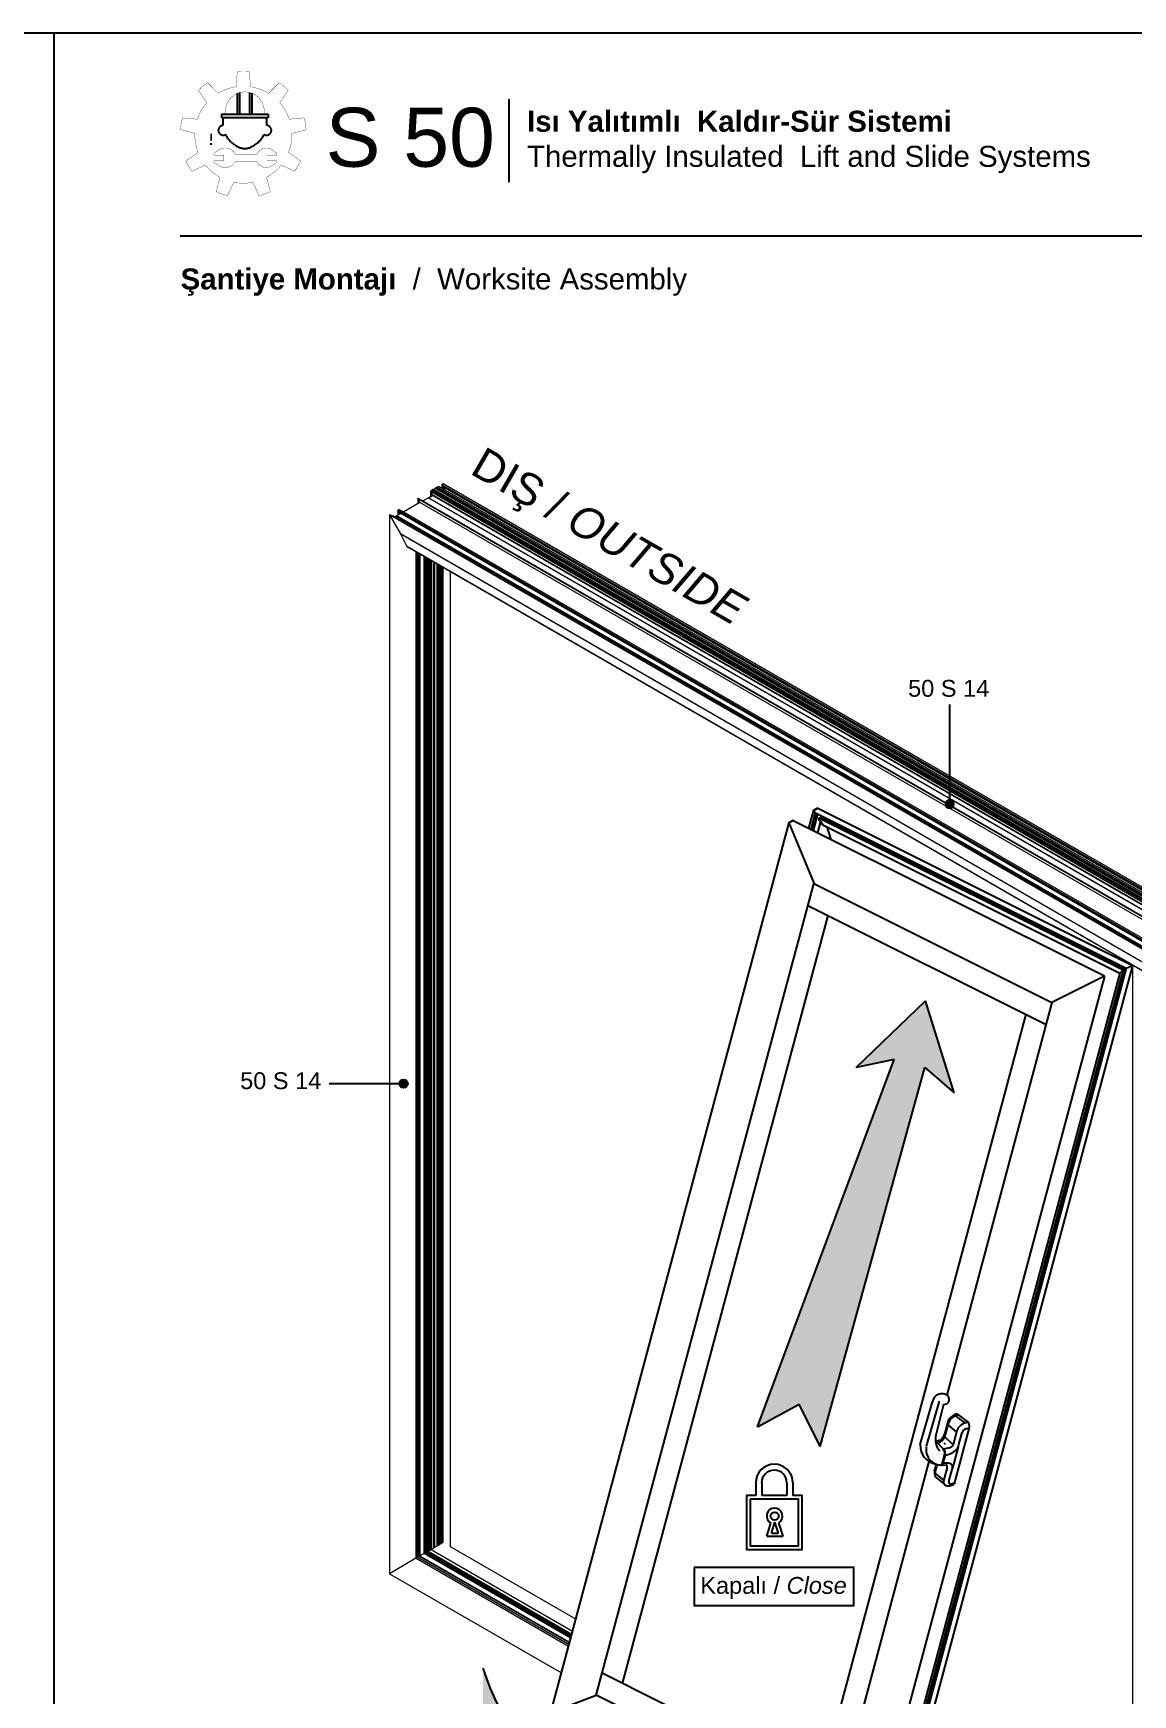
# Model space of a CAD drawing. Header units: millimetres. Extents: x 221 to 2771, y 196 to 840.
# Drawn here: x 668.9 to 799.5, y 295.2 to 492.6 of the extents above; entities that cross this region are included whole.
import ezdxf

# ---------------------------------------------------------------- set-up
doc = ezdxf.new("R2010")
doc.units = ezdxf.units.MM
doc.linetypes.add('CENTER', pattern=[50.8, 31.75, -6.35, 6.35, -6.35])
doc.layers.add('antet_k', color=7, linetype='Continuous')
doc.layers.add('yazı_numara_k', color=21, linetype='Continuous')
doc.styles.get("Standard").update_dxf_attribs({"font": 'arial.ttf'})

# ---------------------------------------------------------------- blocks, each defined once
blk = doc.blocks.new('S1.A')
at = {"color": 252}
blk.add_lwpolyline([(2269.17, -494.13), (2269.17, -791.13), (2479.17, -791.13), (2479.17, -494.13)], close=True, dxfattribs=at)
blk = doc.blocks.new('Üretim katalogu sembol-1')
at = {"true_color": 0xfed100}
h = blk.add_hatch(color=40, dxfattribs=at)
h.dxf.hatch_style = 1
h.paths.add_polyline_path([(1565.7, 1465.6), (1566.8, 1465.6), (1566.8, 1470.1), (1565.7, 1470.1)])
h.paths.add_polyline_path([(1565.7, 1462.7), (1566.8, 1462.7), (1566.8, 1464), (1565.7, 1464)])
at = {"color": 0, "linetype": 'CENTER', "ltscale": 12}
for p, q in [((1583.7, 1483), (1583.7, 1496.8)), ((1585.3, 1483), (1585.3, 1497.3)), ((1591.7, 1483), (1591.7, 1497.3)), ((1593.3, 1483), (1593.3, 1496.8)), ((1573.2, 1483), (1603.8, 1483)), ((1573.2, 1483), (1573.2, 1480.6)), ((1603.8, 1480.6), (1573.2, 1480.6)), ((1603.8, 1483), (1603.8, 1480.6))]:
    blk.add_line(p, q, dxfattribs=at)
at = {"color": 0, "linetype": 'CENTER', "lineweight": -2, "ltscale": 12, "const_width": 0.2}
for points in [[(1563.9, 1503.8, 0.047521), (1557.8, 1498.7)], [(1582.7, 1501.1, 0.099576), (1570.8, 1496.8)], [(1591.4, 1510.9, 0.047521), (1583.5, 1510.9)], [(1604.1, 1496.8, 0.099576), (1592.3, 1501.1)], [(1617.1, 1498.7, 0.047521), (1611.1, 1503.8)], [(1563.4, 1490.6, 0.099576), (1557.1, 1479.7)], [(1617.8, 1479.7, 0.099576), (1611.5, 1490.6)], [(1547.4, 1480.6, 0.047521), (1546, 1472.8)], [(1628.9, 1472.8, 0.047521), (1627.6, 1480.6)], [(1555.5, 1470.3, 0.099576), (1557.7, 1457.8)], [(1617.3, 1457.8, 0.099576), (1619.5, 1470.3)], [(1549.6, 1452.2, 0.047521), (1553.6, 1445.4)], [(1562.5, 1449.5, 0.099576), (1572.1, 1441.4)], [(1602.8, 1441.4, 0.099576), (1612.5, 1449.5)], [(1621.4, 1445.4, 0.047521), (1625.3, 1452.2)], [(1581.2, 1438.1, 0.099576), (1593.8, 1438.1)], [(1569.6, 1431.9, 0.047521), (1577, 1429.2)], [(1597.9, 1429.2, 0.047521), (1605.3, 1431.9)]]:
    blk.add_lwpolyline(points, format="xyb", dxfattribs=at)
for points in [[(1570.8, 1496.8), (1563.9, 1503.8)], [(1582.7, 1501.1), (1583.5, 1510.9)], [(1592.3, 1501.1), (1591.4, 1510.9)], [(1604.1, 1496.8), (1611.1, 1503.8)], [(1563.4, 1490.6), (1557.8, 1498.7)], [(1611.5, 1490.6), (1617.1, 1498.7)], [(1557.1, 1479.7), (1547.4, 1480.6)], [(1617.8, 1479.7), (1627.6, 1480.6)], [(1555.5, 1470.3), (1546, 1472.8)], [(1619.5, 1470.3), (1628.9, 1472.8)], [(1557.7, 1457.8), (1549.6, 1452.2)], [(1617.3, 1457.8), (1625.3, 1452.2)], [(1562.5, 1449.5), (1553.6, 1445.4)], [(1612.5, 1449.5), (1621.4, 1445.4)], [(1572.1, 1441.4), (1569.6, 1431.9)], [(1581.2, 1438.1), (1577, 1429.2)], [(1593.8, 1438.1), (1597.9, 1429.2)], [(1602.8, 1441.4), (1605.3, 1431.9)]]:
    blk.add_lwpolyline(points, dxfattribs=at)
at = {"color": 0, "linetype": 'CENTER', "ltscale": 12, "const_width": 0.2}
for points in [[(1588.5, 1497.7, 0.408893), (1575.7, 1485.1, -0.281899), (1574.2, 1483)], [(1588.5, 1497.7, -0.408893), (1601.3, 1485.1, 0.281899), (1602.8, 1483)]]:
    blk.add_lwpolyline(points, format="xyb", dxfattribs=at)
at = {"color": 40, "true_color": 0xfed100, "const_width": 0.2}
blk.add_lwpolyline([(1565.7, 1464), (1566.8, 1464), (1566.8, 1462.7), (1565.7, 1462.7)], close=True, dxfattribs=at)
at = {"color": 0, "linetype": 'CENTER', "ltscale": 12, "const_width": 0.2}
blk.add_lwpolyline([(1574.7, 1456), (1568.7, 1456, -0.414214), (1568.1, 1456.7), (1568.1, 1456.9, -0.248554), (1568.3, 1457.4), (1570.8, 1459.1, -0.475864), (1582.2, 1456.6), (1596.5, 1456.6, -0.519094), (1606.9, 1459.1), (1609.4, 1457.4, -0.248554), (1609.7, 1456.9), (1609.7, 1456.7, -0.414214), (1609, 1456), (1603.1, 1456), (1603.1, 1452.5), (1609, 1452.5, -0.414214), (1609.7, 1451.9), (1609.7, 1451.7, -0.248554), (1609.4, 1451.1), (1606.9, 1449.5, -0.519094), (1596.5, 1451.9), (1582.2, 1451.9, -0.475864), (1570.8, 1449.5), (1568.3, 1451.1, -0.248554), (1568.1, 1451.7), (1568.1, 1451.9, -0.414214), (1568.7, 1452.5), (1574.7, 1452.5)], format="xyb", close=True, dxfattribs=at)
at = {"color": 0, "linetype": 'CENTER', "ltscale": 12}
for centre, radius, start, end in [((1592, 1477.7), 18.1, 170.7928, 186.6972), ((1584.9, 1477.7), 18.1, 353.3028, 9.2072), ((1574.2, 1472.4), 3.2, 91.7372, 301.3307), ((1592, 1477.7), 18.1, 206.3707, 245.0967), ((1584.9, 1477.7), 18.1, 294.9033, 333.6293), ((1602.8, 1472.4), 3.2, 238.6693, 88.2628), ((1588.5, 1470), 9.6, 245.0967, 294.9033)]:
    blk.add_arc(centre, radius, start, end, dxfattribs=at)
blk = doc.blocks.new('S.1.B')
blk.add_line((922.44, 1850.82), (922.44, 1840.95))
at = {"color": 7}
blk.add_line((1063.42, 1834.52), (883.42, 1834.52), dxfattribs=at)
at = {"color": 0, "linetype": 'CENTER', "ltscale": 12, "xscale": 0.18014578362, "yscale": 0.18014578362, "zscale": 0.18014578362}
blk.add_blockref('Üretim katalogu sembol-1', (604.93, 1581.87), dxfattribs=at)
at = {"width": 80.5608, "attachment_point": 1}
for s, insert, char_height in [('\\pi23.685;{\\fArial Unicode MS|b0|i0|c162|p34;S 50}', (876.99, 1849.79), 7), ('\\pi8.4591;{\\fArial Unicode MS|b1|i0|c162|p34;Isı Yalıtımlı  Kaldır-Sür Sistemi\\fArial Unicode MS|b0|i0|c162|p34;\\PThermally Insulated  Lift and Slide Systems}', (916.15, 1849.44), 2.5)]:
    blk.add_mtext(s, dxfattribs=dict(at, insert=insert, char_height=char_height))
blk = doc.blocks.new('S50_SYF1')
at = {"color": 0}
blk.add_blockref('S.1.B', (-100.17, 492.74), dxfattribs=at)
at = {"layer": 'antet_k', "color": 0}
blk.add_blockref('S1.A', (-1500.92, 2845.51), dxfattribs=at)
blk = doc.blocks.new('yuvarlakk')
at = {"layer": 'yazı_numara_k'}
blk.add_hatch(color=21, dxfattribs=at).paths.add_polyline_path([(-159.09, 172.8, -1), (-160.09, 172.8, -1)])
at = {"layer": 'yazı_numara_k', "color": 21}
blk.add_circle((-159.59, 172.8), 0.5, dxfattribs=at)
blk = doc.blocks.new('kilit,')
at = {"color": 7}
for p, q in [((4560.27, -947.96), (4560.27, -949.48)), ((4560.98, -947.96), (4560.98, -949.48)), ((4563.97, -947.96), (4563.97, -949.48)), ((4564.68, -947.96), (4564.68, -949.48)), ((4561.57, -954.32), (4562.07, -952.75)), ((4562.12, -953.95), (4562.54, -952.63)), ((4562.97, -953.95), (4562.54, -952.63)), ((4563.52, -954.32), (4563.01, -952.72)), ((4561.57, -954.32), (4563.52, -954.32)), ((4562.12, -953.95), (4562.97, -953.95))]:
    blk.add_line(p, q, dxfattribs=at)
for points in [[(4560.27, -949.48), (4559.17, -949.48), (4559.17, -955.89), (4565.78, -955.89), (4565.78, -949.48), (4564.68, -949.48)], [(4563.97, -949.48), (4560.98, -949.48)]]:
    blk.add_lwpolyline(points, dxfattribs=at)
blk.add_lwpolyline([(4559.62, -949.93), (4559.62, -955.44), (4565.33, -955.44), (4565.33, -949.93)], close=True, dxfattribs=at)
blk.add_circle((4562.51, -951.92), 0.48, dxfattribs=at)
for centre, radius, start, end in [((4562.47, -947.96), 2.2, 0, 180), ((4562.47, -947.96), 1.5, 0, 180), ((4562.51, -951.92), 0.944, 301.491, 242.024)]:
    blk.add_arc(centre, radius, start, end, dxfattribs=at)
blk = doc.blocks.new('50S14_DK1')
at = {"layer": 'yazı_numara_k', "color": 21, "insert": (1981.13, 2486.36), "char_height": 2, "attachment_point": 7}
blk.add_mtext('{\\fArial|b0|i0|c162|p34;50 S 14}', dxfattribs=at)
blk = doc.blocks.new('K-1')
at = {"color": 7}
for p, q in [((-4994.1, -1515.8), (-4986.5, -1487.3)), ((-4990.6, -1517.6), (-4983.6, -1491.5)), ((-4988.6, -1518.5), (-4981.6, -1492.4)), ((-4986.9, -1519.4), (-4979.9, -1493.3)), ((-4980.3, -1483.9), (-4986.3, -1486.9)), ((-4986.3, -1486.9), (-4980.3, -1483.9)), ((-4986.3, -1488), (-4985.1, -1490.1)), ((-4985.1, -1490.1), (-4986.3, -1488)), ((-4983.9, -1491.3), (-4491.8, -1737.4)), ((-4979.9, -1483.9), (-4481.5, -1733.1)), ((-4977.8, -1499.7), (-4978.2, -1499.8)), ((-4978.2, -1499.8), (-4977.8, -1499.7)), ((-4977.6, -1499.7), (-4496.7, -1740.1)), ((-4976.2, -1500.4), (-4976.2, -1498.6)), ((-4976.1, -1499), (-4975.2, -1500.6)), ((-4975.2, -1500.6), (-4976.1, -1499)), ((-4975.9, -1498.4), (-4494.2, -1739.2)), ((-4975.7, -1495.4), (-4973.7, -1498.8)), ((-4973.7, -1498.8), (-4975.7, -1495.4)), ((-5403.1, -2916.6), (-5025.3, -1506.7)), ((-5019.3, -1503.4), (-5025.3, -1506.4)), ((-5025.3, -1506.4), (-5019.3, -1503.4)), ((-4985.4, -1603.6), (-5025.3, -1507.3)), ((-5018.9, -1503.4), (-4526.3, -1749.7)), ((-4980, -1522.9), (-4975.2, -1505.1)), ((-4978.2, -1502.1), (-4977.4, -1503.3)), ((-4977.4, -1503.3), (-4978.2, -1502.1)), ((-4976.4, -1504.4), (-4975.3, -1505.1)), ((-4975.3, -1505.1), (-4976.4, -1504.4)), ((-4975.1, -1505.3), (-4972.5, -1509.9)), ((-4972.5, -1509.9), (-4975.1, -1505.3)), ((-4972.2, -1510.1), (-4501.8, -1745.3)), ((-4959, -1533.3), (-4965.1, -1513.6)), ((-5331, -2889), (-4986.1, -1601.8)), ((-4985.4, -1603.6), (-4609.3, -1791.6)), ((-5289.5, -2870.3), (-4963.6, -1653.9)), ((-4994.7, -1638.4), (-4618.6, -1826.4)), ((-4481.5, -1733.1), (-4859.3, -3143)), ((-4491.8, -1737.4), (-4481.5, -1733.1)), ((-4526.3, -1749.9), (-4904.4, -3160.9)), ((-4501.8, -1745.3), (-4871.6, -3125.3)), ((-4496.7, -1740.1), (-4869, -3129.6)), ((-4491.8, -1737.4), (-4867.6, -3140)), ((-4494.2, -1739.2), (-4866.8, -3129.5)), ((-4526.3, -1749.9), (-4609.3, -1791.6)), ((-4501.8, -1745.3), (-4496.7, -1740.1)), ((-4496.7, -1740.1), (-4494.2, -1739.2)), ((-4494.2, -1739.2), (-4491.8, -1737.4)), ((-4650.8, -1810.3), (-4976.7, -3026.7)), ((-4609.3, -1791.6), (-4775.9, -2413.5)), ((-4804.1, -2518.8), (-4953.9, -3077.6)), ((-4944.5, -3042.8), (-5321.7, -2854.2)), ((-5403.1, -2916.6), (-5331, -2889)), ((-4953.9, -3077.6), (-5331, -2889)), ((-4911.9, -3162.2), (-5403.1, -2916.6)), ((-4912, -3162), (-4953.9, -3077.6)), ((-4870.4, -3110), (-4880.6, -3072.2)), ((-4880.6, -3072.2), (-4870.4, -3110)), ((-4866.5, -3144.5), (-4895.8, -3128.9)), ((-4867.2, -3138.5), (-4894.3, -3123.4)), ((-4866.7, -3136.4), (-4893.9, -3121.6)), ((-4870.3, -3129.5), (-4892.5, -3116.6)), ((-4872.3, -3117.2), (-4890, -3107.2)), ((-4871.3, -3123.8), (-4872.6, -3118.7)), ((-4872.6, -3118.7), (-4871.3, -3123.8)), ((-4871.2, -3128.1), (-4871.5, -3126.7)), ((-4871.5, -3126.7), (-4871.2, -3128.1)), ((-4869.2, -3129.8), (-4869.5, -3129.8)), ((-4869.5, -3129.8), (-4869.2, -3129.8)), ((-4867.2, -3129.6), (-4868.7, -3128.3)), ((-4867.4, -3129.2), (-4867.9, -3127.5)), ((-4867.9, -3127.5), (-4867.4, -3129.2)), ((-4865, -3130.1), (-4865.6, -3127.9)), ((-4865.6, -3127.9), (-4865, -3130.1)), ((-4866.9, -3143.8), (-4867.6, -3141.4)), ((-4867.6, -3141.4), (-4866.9, -3143.8)), ((-4859.5, -3143.3), (-4866.1, -3144.7)), ((-4866.1, -3144.7), (-4859.5, -3143.3)), ((-4904.7, -3161.3), (-4911.3, -3162.7)), ((-4911.3, -3162.7), (-4904.7, -3161.3))]:
    blk.add_line(p, q, dxfattribs=at)
for p, q in [((-4818.1, -2492.1), (-4798.5, -2424.2)), ((-4808.1, -2494.6), (-4787.4, -2423.3)), ((-4780.9, -2428.3), (-4793, -2476.9)), ((-4761.9, -2446.4), (-4758.3, -2444.7)), ((-4746.5, -2457.8), (-4761.9, -2446.4)), ((-4758.4, -2444.6), (-4741.3, -2456.9)), ((-4773.3, -2452.5), (-4779.7, -2475.6)), ((-4779, -2479.5), (-4772.8, -2456.9)), ((-4760.6, -2471.6), (-4773.9, -2460.9)), ((-4761.2, -2473.8), (-4766, -2492.2)), ((-4740.3, -2465.1), (-4764.2, -2554.4)), ((-4756.6, -2491.7), (-4751.6, -2473)), ((-4745.6, -2466.9), (-4740.3, -2465.3)), ((-4788, -2485.5), (-4793.6, -2488.3)), ((-4790.2, -2489.9), (-4780, -2500.6)), ((-4772, -2497.3), (-4781.1, -2499.5)), ((-4778, -2491.9), (-4780.1, -2489.6)), ((-4766, -2492.2), (-4779, -2479.5)), ((-4758.1, -2495.7), (-4766.9, -2529.2)), ((-4795.2, -2533.4), (-4792.4, -2523)), ((-4794.1, -2535.6), (-4790.8, -2523.5)), ((-4782.8, -2524.6), (-4776.6, -2524.3)), ((-4782.6, -2521.4), (-4778.9, -2507.2)), ((-4778.1, -2506.6), (-4782.5, -2522.9)), ((-4780.7, -2548.1), (-4794.3, -2537.3)), ((-4780.7, -2553.9), (-4794.3, -2542.7)), ((-4775.4, -2528.3), (-4781, -2549.4)), ((-4772.6, -2550.4), (-4766.9, -2529.2)), ((-4763.8, -2552.9), (-4769.2, -2554.5))]:
    blk.add_line(p, q)
for centre, radius, start, end in [((-4783.7, -2426.4), 15, 52.7871, 171.5945), ((-4779.9, -2420.4), 7.97, 263.1795, 48.2215), ((-4750.2, -2471.1), 29.6, 112.6899, 141.1267), ((-4756.6, -2462.7), 17.2, 107.8352, 160.1343), ((-4760.8, -2447.3), 3.62, 48.1609, 103.2485), ((-4740.4, -2478.4), 21.3, 141.3732, 167.5838), ((-4740.4, -2478), 21.1, 92.4587, 142.2446), ((-4742.7, -2475.8), 9.31, 107.8377, 162.4542), ((-4755.1, -2462.8), 15, 350.9978, 23.0368), ((-4787.5, -2492.8), 30.6, 178.7178, 260.6858), ((-4784.3, -2499.9), 24.5, 170.2801, 269.9979), ((-4768, -2484.1), 26, 163.9844, 223.5062), ((-4794.4, -2494.5), 6.21, 47.5105, 82.3819), ((-4794.7, -2473), 17, 283.7382, 337.6184), ((-4793.6, -2472.3), 14.4, 293.3289, 346.6633), ((-4789.3, -2506.9), 10.4, 358.3881, 44.152), ((-4782, -2477.8), 30.9, 276.3442, 315.1928), ((-4773, -2490), 7.39, 277.9881, 342.6415), ((-4783.2, -2484.5), 27.5, 326.9254, 344.8784), ((-4788.6, -2520.1), 6.1, 315.0569, 347.817), ((-4784.6, -2522.2), 2.18, 277.0664, 340.7838), ((-4783.4, -2523.4), 1.36, 228.8686, 298.0319), ((-4776.7, -2546.5), 25.2, 77.0342, 102.7523), ((-4787.9, -2506.4), 9.77, 359.0101, 36.3014), ((-4776.5, -2525.7), 1.38, 19.3484, 94.2982), ((-4781.2, -2526.4), 6.15, 342.1651, 11.623), ((-4772.7, -2527.7), 5.93, 345.0792, 74.28), ((-4779, -2536.5), 16.5, 169.3825, 202.0103), ((-4786.7, -2537.3), 7.51, 166.4554, 201.5888), ((-4773.3, -2551.2), 7.89, 167.1052, 200.4376), ((-4769.8, -2551.6), 3.02, 157.3493, 281.7077), ((-4773.4, -2547.8), 9.54, 219.8388, 280.6142), ((-4778.5, -2527.2), 30.8, 282.8344, 297.6659)]:
    blk.add_arc(centre, radius, start, end)
for centre, major_axis, start_param, end_param in [((-4985.8, -1487.8), (0.534, -0.864), 3.091253, 4.66205), ((-4985.8, -1487.8), (0.534, -0.864), 3.091253, 4.66205), ((-4984.1, -1489.6), (-1.07, 1.73), 1.520457, 2.406534), ((-4984.1, -1489.6), (-1.07, 1.73), 1.520457, 2.406534), ((-4979.9, -1484.6), (0.427, -0.691), 2.406534, 3.091253), ((-4979.9, -1484.6), (0.427, -0.691), 2.406534, 3.091253), ((-4977.1, -1501.6), (1.07, -1.73), 3.091253, 4.66205), ((-4977.1, -1501.6), (1.07, -1.73), 3.091253, 4.66205), ((-4977.5, -1500.2), (0.32, -0.519), 2.406534, 3.091253), ((-4977.5, -1500.2), (0.32, -0.519), 2.406534, 3.091253), ((-4975.8, -1498.9), (0.32, -0.519), 2.406534, 4.66205), ((-4975.8, -1498.9), (0.32, -0.519), 2.406534, 4.66205), ((-4974, -1499), (0.32, -0.519), 0.2232, 1.520457), ((-4974, -1499), (0.32, -0.519), 0.2232, 1.520457), ((-5024.9, -1507.1), (-0.427, 0.691), 6.232846, 7.803642), ((-5024.9, -1507.1), (-0.427, 0.691), 6.232846, 7.803642), ((-5018.8, -1504.3), (-0.534, 0.864), 5.548127, 6.232846), ((-5018.8, -1504.3), (-0.534, 0.864), 5.548127, 6.232846), ((-4976.4, -1502.8), (-1.07, 1.73), 1.520457, 2.305855), ((-4976.4, -1502.8), (-1.07, 1.73), 1.520457, 2.305855), ((-4975.3, -1505.4), (-0.214, 0.346), 4.66205, 5.447448), ((-4975.3, -1505.4), (-0.214, 0.346), 4.66205, 5.447448), ((-4975.5, -1500.8), (0.32, -0.519), 0.902539, 1.520457), ((-4975.5, -1500.8), (0.32, -0.519), 0.902539, 1.520457), ((-4972.2, -1509.8), (-0.214, 0.346), 1.520457, 2.406534), ((-4972.2, -1509.8), (-0.214, 0.346), 1.520457, 2.406534), ((-4872.4, -3118.7), (0.117, -0.389), 3.876651, 4.66205), ((-4872.4, -3118.7), (0.117, -0.389), 3.876651, 4.66205), ((-4870.4, -3126.5), (0.58, -1.95), 3.876651, 4.66205), ((-4870.4, -3126.5), (0.58, -1.95), 3.876651, 4.66205), ((-4871.5, -3123.8), (0.117, -0.389), 0.735059, 1.520457), ((-4871.5, -3123.8), (0.117, -0.389), 0.735059, 1.520457), ((-4870, -3127.9), (-0.58, 1.95), 1.520457, 3.091253), ((-4870, -3127.9), (-0.58, 1.95), 1.520457, 3.091253), ((-4869.3, -3129.2), (-0.175, 0.584), 3.091253, 3.876651), ((-4869.3, -3129.2), (-0.175, 0.584), 3.091253, 3.876651), ((-4868.3, -3127.5), (-0.175, 0.584), 4.66205, 5.874526), ((-4868.3, -3127.5), (-0.175, 0.584), 4.66205, 5.874526), ((-4867.1, -3129.1), (-0.175, 0.584), 1.520457, 3.876651), ((-4867.1, -3129.1), (-0.175, 0.584), 1.520457, 3.876651), ((-4865.9, -3128), (-0.175, 0.584), 4.66205, 7.018244), ((-4865.9, -3128), (-0.175, 0.584), 4.66205, 7.018244), ((-4866.4, -3141.2), (0.58, -1.95), 3.876651, 4.66205), ((-4866.4, -3141.2), (0.58, -1.95), 3.876651, 4.66205), ((-4866.4, -3143.7), (-0.292, 0.973), 1.520457, 3.091253), ((-4866.4, -3143.7), (-0.292, 0.973), 1.520457, 3.091253), ((-4859.7, -3142.5), (-0.234, 0.778), 3.091253, 3.876651), ((-4859.7, -3142.5), (-0.234, 0.778), 3.091253, 3.876651), ((-4911.5, -3161.9), (0.234, -0.778), 4.66205, 6.232846), ((-4911.5, -3161.9), (0.234, -0.778), 4.66205, 6.232846), ((-4905, -3160.3), (0.292, -0.973), 6.232846, 7.018244), ((-4905, -3160.3), (0.292, -0.973), 6.232846, 7.018244)]:
    blk.add_ellipse(centre, major_axis=major_axis, ratio=0.558745, start_param=start_param, end_param=end_param, dxfattribs=at)
blk = doc.blocks.new('OK-1')
blk.add_hatch(color=32).paths.add_polyline_path([(-6684.7, -2865.6), (-6658.2, -2921.3), (-6641, -2769.6), (-6784.3, -2822.3), (-6723.8, -2834.8), (-7156.1, -3280.5), (-7081.2, -3274.2), (-7077.4, -3349.2)])
at = {"color": 1}
for p, q in [((-6784.3, -2822.3), (-6641, -2769.6)), ((-6658.2, -2921.3), (-6641, -2769.6)), ((-6723.8, -2834.8), (-6784.3, -2822.3)), ((-6684.7, -2865.6), (-6658.2, -2921.3))]:
    blk.add_line(p, q, dxfattribs=at)
at = {"color": 32}
for p, q in [((-7156.1, -3280.5), (-6723.8, -2834.8)), ((-7077.4, -3349.2), (-6684.7, -2865.6)), ((-7156.1, -3280.5), (-7081.2, -3274.2)), ((-7077.4, -3349.2), (-7081.2, -3274.2))]:
    blk.add_line(p, q, dxfattribs=at)
blk = doc.blocks.new('OK-2')
blk.add_hatch(color=32).paths.add_polyline_path([(-7101.8, -2570.6), (-7222.7, -2477.4), (-7201.1, -2535.2, -0.333472), (-7604.8, -2244.4), (-7604.7, -2367), (-7709.2, -2317.8, 0.258738), (-7206.2, -2584.7), (-7239.3, -2636.9)])
at = {"color": 32}
for p, q in [((-7201.1, -2535.2), (-7222.7, -2477.4)), ((-7222.7, -2477.4), (-7101.8, -2570.6)), ((-7239.3, -2636.9), (-7101.8, -2570.6)), ((-7206.2, -2584.7), (-7239.3, -2636.9))]:
    blk.add_line(p, q, dxfattribs=at)
for centre, radius, start, end in [((-7209.2, -2120.8), 414.5, 197.3535, 271.122), ((-7217, -1997.8), 587, 213.0307, 271.0565)]:
    blk.add_arc(centre, radius, start, end, dxfattribs=at)

msp = doc.modelspace()

# ---------------------------------------------------------------- linework, layer by layer
at = {"color": 8, "linetype": 'Continuous', "lineweight": 15}
for p, q in [((716.194, 438.282), (716.04, 438.193)), ((716.193, 438.305), (716.193, 438.281)), ((841.403, 366), (716.194, 438.282)), ((716.195, 438.311), (716.242, 438.37)), ((716.197, 438.298), (716.197, 438.283)), ((716.198, 438.285), (716.199, 438.286)), ((841.419, 366.024), (716.21, 438.306)), ((716.22, 438.325), (716.295, 438.4)), ((841.429, 366.043), (716.22, 438.325)), ((841.504, 366.118), (716.295, 438.4)), ((841.569, 366.095), (716.311, 438.405)), ((841.627, 366.129), (716.426, 438.406)), ((716.426, 438.406), (716.436, 438.333)), ((716.426, 438.401), (716.426, 438.339)), ((716.427, 438.399), (716.427, 438.339)), ((716.615, 438.525), (716.431, 438.418)), ((841.64, 366.137), (716.431, 438.418)), ((841.824, 366.243), (716.615, 438.525)), ((841.828, 366.245), (716.624, 438.524)), ((716.686, 438.621), (716.686, 438.488)), ((716.694, 438.612), (716.732, 438.593)), ((716.694, 438.612), (716.694, 438.484)), ((716.731, 438.642), (716.699, 438.633)), ((841.939, 366.35), (716.73, 438.632)), ((716.73, 438.632), (716.733, 438.592)), ((716.732, 438.593), (716.733, 438.594)), ((716.732, 438.593), (716.834, 438.435)), ((716.733, 438.592), (716.833, 438.436)), ((716.826, 438.675), (716.751, 438.663)), ((841.96, 366.381), (716.751, 438.663)), ((842.035, 366.393), (716.826, 438.675)), ((842.062, 366.38), (716.832, 438.674)), ((841.857, 366.262), (716.833, 438.436)), ((716.834, 438.435), (716.834, 438.403)), ((841.857, 366.256), (716.848, 438.422)), ((716.848, 438.422), (716.876, 438.406)), ((716.849, 438.42), (716.877, 438.404)), ((716.849, 438.42), (716.849, 438.395)), ((717.025, 438.762), (716.853, 438.662)), ((841.857, 366.256), (716.876, 438.406)), ((716.877, 438.404), (716.877, 438.378)), ((716.899, 438.365), (716.899, 438.392)), ((716.932, 438.373), (716.93, 438.366)), ((841.845, 366.255), (716.93, 438.366)), ((842.235, 366.48), (717.025, 438.762)), ((842.241, 366.484), (717.04, 438.761)), ((842.592, 366.686), (717.397, 438.959)), ((717.417, 438.861), (717.397, 438.959)), ((717.397, 438.958), (717.397, 438.555)), ((717.398, 438.954), (717.398, 438.554)), ((717.557, 439.068), (717.404, 438.98)), ((842.613, 366.698), (717.404, 438.98)), ((842.516, 366.642), (717.417, 438.861)), ((717.418, 438.857), (717.418, 438.542)), ((842.506, 366.637), (717.423, 438.846)), ((717.45, 438.8), (717.423, 438.846)), ((717.451, 438.798), (717.424, 438.844)), ((717.424, 438.844), (717.424, 438.539)), ((842.48, 366.621), (717.45, 438.8)), ((717.451, 438.798), (717.451, 438.524)), ((717.466, 438.783), (842.48, 366.614)), ((717.483, 438.773), (717.483, 438.505)), ((717.51, 438.757), (717.51, 438.49)), ((717.517, 438.486), (717.517, 438.753)), ((842.766, 366.787), (717.557, 439.068)), ((717.557, 438.73), (717.557, 438.463)), ((717.561, 438.46), (717.768, 438.579)), ((842.773, 366.79), (717.572, 439.067)), ((717.589, 438.712), (717.589, 438.476)), ((717.768, 438.579), (717.743, 438.623)), ((842.448, 366.603), (717.768, 438.579)), ((714.788, 436.859), (712.862, 435.747)), ((714.533, 437.304), (714.533, 436.711)), ((839.717, 365.026), (714.538, 437.29)), ((714.788, 436.859), (714.538, 437.29)), ((714.592, 437.357), (714.539, 437.326)), ((839.749, 365.045), (714.539, 437.326)), ((714.788, 436.859), (714.539, 437.289)), ((714.539, 437.289), (714.539, 436.715)), ((839.802, 365.075), (714.592, 437.357)), ((839.808, 365.079), (714.607, 437.356)), ((839.468, 364.882), (714.788, 436.859)), ((715.128, 437.055), (715.753, 437.416)), ((840.433, 365.44), (715.753, 437.416)), ((715.785, 437.434), (716.262, 437.71)), ((840.465, 365.458), (715.785, 437.434)), ((715.785, 437.397), (715.785, 437.434)), ((716.033, 438.171), (716.033, 437.578)), ((841.218, 365.893), (716.039, 438.157)), ((716.262, 437.771), (716.039, 438.157)), ((841.249, 365.911), (716.04, 438.193)), ((716.263, 437.769), (716.04, 438.155)), ((716.04, 438.155), (716.04, 437.582)), ((840.995, 365.764), (716.262, 437.771)), ((840.942, 365.733), (716.262, 437.71)), ((716.263, 437.769), (716.263, 437.71)), ((711.173, 435.383), (711.173, 309.603)), ((836.382, 363.101), (711.173, 435.383)), ((711.868, 435.173), (711.173, 435.383)), ((711.173, 435.383), (712.466, 433.128)), ((711.998, 435.248), (711.868, 435.173)), ((836.548, 363.197), (711.868, 435.173)), ((836.678, 363.272), (711.998, 435.248)), ((712.502, 435.539), (712.03, 435.267)), ((836.71, 363.29), (712.03, 435.267)), ((712.03, 435.23), (712.03, 435.267)), ((837.36, 363.666), (712.16, 435.942)), ((712.185, 435.822), (712.16, 435.942)), ((712.161, 435.94), (712.161, 435.342)), ((712.161, 435.937), (712.161, 435.342)), ((712.165, 435.956), (712.333, 436.053)), ((837.375, 363.674), (712.165, 435.956)), ((837.268, 363.613), (712.185, 435.822)), ((712.186, 435.818), (712.186, 435.357)), ((837.261, 363.609), (712.189, 435.812)), ((712.215, 435.766), (712.189, 435.812)), ((712.216, 435.764), (712.19, 435.81)), ((712.19, 435.81), (712.19, 435.359)), ((837.235, 363.593), (712.215, 435.766)), ((712.216, 435.764), (712.216, 435.374)), ((712.226, 435.754), (837.23, 363.591)), ((712.238, 435.748), (712.238, 435.387)), ((712.271, 435.728), (712.271, 435.406)), ((712.276, 435.408), (712.276, 435.726)), ((712.312, 435.705), (712.312, 435.429)), ((837.542, 363.771), (712.333, 436.053)), ((712.333, 435.693), (712.333, 435.442)), ((712.42, 435.643), (712.42, 435.492)), ((712.424, 435.64), (712.424, 435.494)), ((712.438, 435.632), (837.235, 363.588)), ((712.455, 435.622), (712.44, 435.63)), ((712.44, 435.63), (712.44, 435.503)), ((712.48, 435.608), (712.48, 435.526)), ((837.182, 363.563), (712.502, 435.539)), ((835.076, 362.347), (712.466, 433.128)), ((712.466, 433.128), (712.497, 433.102)), ((835.069, 362.343), (712.497, 433.102)), ((713.245, 431.685), (712.497, 433.102)), ((711.17, 431.043), (711.17, 309.529)), ((834.215, 361.85), (713.245, 431.685)), ((713.276, 431.598), (713.245, 431.685)), ((834.156, 361.816), (713.276, 431.598)), ((714.307, 431.003), (714.307, 311.447)), ((714.329, 430.99), (714.329, 311.459)), ((714.497, 430.893), (714.497, 311.556)), ((714.525, 430.877), (714.525, 311.573)), ((714.699, 430.777), (714.699, 311.673)), ((714.776, 430.732), (714.776, 311.718)), ((715.271, 430.446), (715.271, 312.003)), ((715.277, 312.007), (715.277, 430.443)), ((715.286, 430.437), (715.286, 312.012)), ((715.302, 430.428), (715.302, 312.021)), ((715.352, 430.399), (715.352, 312.05)), ((715.369, 430.39), (715.369, 312.06)), ((715.451, 430.343), (715.451, 312.107)), ((715.478, 430.327), (715.478, 312.123)), ((715.493, 430.318), (715.493, 312.131)), ((715.502, 430.313), (715.502, 312.137)), ((715.54, 430.291), (715.54, 312.158)), ((715.568, 430.275), (715.568, 312.175)), ((715.717, 430.189), (715.717, 312.26)), ((715.723, 312.264), (715.723, 430.185)), ((715.77, 430.159), (715.77, 312.291)), ((715.929, 430.066), (715.929, 312.383)), ((715.94, 430.06), (715.94, 312.389)), ((716.104, 429.965), (716.104, 312.484)), ((716.111, 429.961), (716.111, 312.488)), ((716.337, 429.831), (716.337, 312.618)), ((716.369, 429.813), (716.369, 312.637)), ((716.521, 429.725), (716.521, 312.724)), ((716.525, 312.727), (716.525, 429.722)), ((716.793, 429.568), (716.793, 312.882)), ((716.846, 429.537), (716.846, 312.912)), ((716.914, 429.498), (716.914, 312.951)), ((716.92, 429.494), (716.92, 312.955)), ((716.973, 429.464), (716.973, 312.986)), ((717.005, 429.445), (717.005, 313.004)), ((717.133, 429.372), (717.133, 313.078)), ((717.164, 429.353), (717.164, 313.096)), ((717.208, 429.328), (717.208, 313.121)), ((717.212, 429.326), (717.212, 313.124)), ((717.239, 429.31), (717.239, 313.139)), ((717.245, 429.307), (717.245, 313.143)), ((717.337, 429.253), (717.337, 313.196)), ((717.352, 429.245), (717.352, 313.204)), ((717.504, 429.157), (717.504, 313.292)), ((717.51, 313.296), (717.51, 429.154)), ((718.399, 312.783), (718.399, 428.64)), ((799.439, 381.857), (799.439, 315.202)), ((799.439, 316.093), (799.439, 301.881)), ((715.271, 312.003), (714.776, 311.718)), ((715.277, 312.007), (715.271, 312.003)), ((715.271, 312.003), (732.691, 301.947)), ((715.277, 312.007), (715.286, 312.012)), ((732.692, 301.953), (715.277, 312.007)), ((715.286, 312.012), (732.695, 301.963)), ((715.352, 312.05), (715.302, 312.021)), ((715.302, 312.021), (732.699, 301.978)), ((715.352, 312.05), (732.712, 302.028)), ((715.369, 312.06), (715.451, 312.107)), ((715.369, 312.06), (732.717, 302.045)), ((715.451, 312.107), (732.739, 302.127)), ((715.493, 312.131), (715.478, 312.123)), ((715.478, 312.123), (732.746, 302.154)), ((715.493, 312.131), (732.75, 302.169)), ((715.54, 312.158), (715.502, 312.137)), ((715.502, 312.137), (732.753, 302.178)), ((715.54, 312.158), (732.763, 302.216)), ((715.717, 312.26), (715.568, 312.175)), ((715.568, 312.175), (732.77, 302.244)), ((715.717, 312.26), (732.81, 302.393)), ((715.723, 312.264), (715.77, 312.291)), ((732.812, 302.399), (715.723, 312.264)), ((715.929, 312.383), (715.77, 312.291)), ((715.94, 312.389), (716.104, 312.484)), ((716.104, 312.484), (732.914, 302.78)), ((716.111, 312.488), (716.337, 312.618)), ((716.111, 312.488), (732.916, 302.787)), ((716.111, 312.488), (732.916, 302.787)), ((716.369, 312.637), (716.521, 312.724)), ((716.525, 312.727), (716.793, 312.882)), ((716.846, 312.912), (716.914, 312.951)), ((716.92, 312.955), (716.973, 312.986)), ((717.005, 313.004), (717.133, 313.078)), ((717.208, 313.121), (717.164, 313.096)), ((717.212, 313.124), (717.239, 313.139)), ((717.245, 313.143), (717.337, 313.196)), ((717.504, 313.292), (717.352, 313.204)), ((733.293, 304.196), (718.399, 312.794)), ((714.307, 311.447), (711.173, 309.603)), ((714.307, 311.447), (732.432, 300.983)), ((714.497, 311.556), (714.329, 311.459)), ((714.329, 311.459), (732.438, 301.005)), ((714.497, 311.556), (732.483, 301.173)), ((714.699, 311.673), (714.525, 311.573)), ((714.525, 311.573), (732.491, 301.202)), ((714.699, 311.673), (732.537, 301.375)), ((714.776, 311.718), (732.558, 301.453)), ((711.173, 309.603), (731.586, 297.824)), ((799.439, 302.926), (799.439, 263.527))]:
    msp.add_line(p, q, dxfattribs=at)
at = {"color": 7, "linetype": 'Continuous', "lineweight": 15}
msp.add_line((716.105, 312.484), (732.914, 302.78), dxfattribs=at)
at = {"color": 8, "linetype": 'Continuous', "lineweight": 15, "flags": 128}
for points in [[(716.694, 438.612), (716.69, 438.614), (716.687, 438.617), (716.686, 438.62), (716.686, 438.623), (716.687, 438.626), (716.69, 438.629), (716.694, 438.632), (716.699, 438.633)], [(715.717, 312.26), (715.719, 312.262), (715.721, 312.263), (715.723, 312.264), (715.723, 312.264)], [(717.504, 313.292), (717.506, 313.293), (717.508, 313.294), (717.51, 313.295), (717.51, 313.296), (717.51, 313.296)]]:
    msp.add_lwpolyline(points, dxfattribs=at)
at = {"color": 32}
msp.add_lwpolyline([(747.374, 310.321), (747.374, 305.839), (766.336, 305.839), (766.336, 310.321)], close=True, dxfattribs=at)
at = {"color": 8, "linetype": 'Continuous', "lineweight": 15}
for centre, radius, start, end in [((716.202, 438.305), 0.0087, 140.0306, 235.65973), ((716.175, 438.311), 0.0352, 302.91721, 350.77413), ((716.192, 438.291), 0.0087, 320.0306, 55.65973), ((716.246, 438.299), 0.0368, 135.10747, 170.15157), ((716.263, 438.348), 0.0301, 73.83581, 132.19692), ((716.307, 438.391), 0.0148, 71.5966, 144.03116), ((716.44, 438.402), 0.0187, 120.81791, 138.65751), ((716.62, 438.516), 0.00993, 94.28641, 121.54014), ((716.761, 438.633), 0.0316, 108.96945, 182.33668), ((716.827, 438.667), 0.00864, 61.10289, 100.90525), ((717.034, 438.748), 0.0159, 99.78521, 120.97662), ((717.418, 438.957), 0.0268, 120.57992, 135.54609), ((717.565, 439.055), 0.0159, 99.78521, 120.97662), ((714.553, 437.303), 0.0268, 120.57992, 135.54609), ((714.601, 437.343), 0.0159, 99.78521, 120.97662), ((716.054, 438.17), 0.0268, 120.57992, 135.54609), ((712.175, 435.94), 0.0187, 120.81791, 138.65751)]:
    msp.add_arc(centre, radius, start, end, dxfattribs=at)
for centre, major_axis, ratio, start_param, end_param in [((716.44, 438.401), (-0.0106, 0.0184), 0.5773346, 0.4330481, 0.9598905), ((716.624, 438.507), (-0.0106, 0.0184), 0.5773346, 5.323096, 5.850056), ((716.848, 438.448), (-0.0159, 0.0276), 0.5773346, 1.6580222, 2.3561539), ((716.849, 438.446), (-0.0159, 0.0276), 0.5773346, 1.6580222, 2.3561539), ((716.877, 438.43), (-0.0159, 0.0276), 0.5773346, 2.3561539, 2.6493353), ((716.844, 438.443), (-0.064, 0.11), 0.5773346, 3.4673105, 3.6651508), ((716.845, 438.442), (-0.064, 0.11), 0.5773346, 3.4791729, 3.6651508), ((717.04, 438.735), (-0.0159, 0.0276), 0.5773346, 5.4978278, 5.9304613), ((717.419, 438.953), (-0.0159, 0.0276), 0.5773346, 0.3526427, 1.0471569), ((717.439, 438.855), (-0.0159, 0.0276), 0.5773346, 1.0471569, 1.5707557), ((717.466, 438.809), (-0.0159, 0.0276), 0.5773346, 1.5707557, 2.3562351), ((717.467, 438.807), (-0.0159, 0.0276), 0.5773346, 1.5707557, 2.6493353), ((717.572, 439.041), (-0.0159, 0.0276), 0.5773346, 5.4978278, 5.9304613), ((714.554, 437.299), (-0.0159, 0.0276), 0.5773346, 0.3526427, 1.5707557), ((714.555, 437.298), (-0.0159, 0.0276), 0.5773346, 0.7853575, 1.5707557), ((714.607, 437.33), (-0.0159, 0.0276), 0.5773346, 5.4978278, 5.9304613), ((716.055, 438.166), (-0.0159, 0.0276), 0.5773346, 0.3526427, 1.5707557), ((716.056, 438.164), (-0.0159, 0.0276), 0.5773346, 6.2831447, 7.853941), ((716.235, 437.756), (-0.0265, 0.0459), 0.5773346, 3.141552, 4.7123483), ((716.236, 437.754), (-0.0265, 0.0459), 0.5773346, 3.141552, 4.7123483), ((712.175, 435.938), (-0.0106, 0.0184), 0.5773346, 0.4330481, 1.0471569), ((712.2, 435.818), (-0.0106, 0.0184), 0.5773346, 1.0471569, 1.5707557), ((712.226, 435.772), (-0.0106, 0.0184), 0.5773346, 1.5707557, 2.3562351), ((712.227, 435.77), (-0.0106, 0.0184), 0.5773346, 1.5707557, 2.7158593), ((712.439, 435.648), (-0.0106, 0.0184), 0.5773346, 1.9933594, 2.4188178), ((712.482, 435.574), (-0.0212, 0.0367), 0.5773346, 4.7356661, 5.1704491), ((712.481, 435.576), (-0.0212, 0.0367), 0.5773346, 3.141552, 5.0822993), ((715.308, 312.025), (0.0225, 0.013), 0.0000704, 1.8325551, 2.8797526), ((715.358, 312.053), (0.0225, 0.013), 0.0000704, 1.0471569, 1.8325551), ((715.462, 312.113), (0.0225, 0.013), 0.0000704, 4.1887496, 5.4977465), ((715.515, 312.144), (0.0225, 0.013), 0.0000704, 2.1816209, 3.141552), ((715.552, 312.166), (0.0225, 0.013), 0.0000704, 0.7853575, 2.1816209), ((715.945, 312.392), (0.0225, 0.013), 0.0000704, 1.8325551, 2.3561539), ((716.127, 312.497), (0.0225, 0.013), 0.0000704, 2.3561539, 3.141552), ((716.353, 312.628), (0.0225, 0.013), 0.0000704, 0.7853575, 2.3561539), ((716.51, 312.718), (0.015, 0.0087), 0.0000704, 6.0213453, 7.0685428), ((716.51, 312.718), (0.015, 0.0087), 0.0000704, 0.0000406, 0.7853575), ((716.82, 312.897), (0.0375, 0.0217), 0.0000704, 3.9269502, 5.4977465), ((716.936, 312.964), (0.0225, 0.013), 0.0000704, 2.3561539, 3.141552), ((716.989, 312.995), (0.0225, 0.013), 0.0000704, 0.7853575, 2.3561539), ((717.148, 313.087), (0.0225, 0.013), 0.0000704, 3.9269502, 5.4977465), ((717.223, 313.13), (0.015, 0.0087), 0.0000704, 2.3561539, 3.141552), ((717.249, 313.145), (0.015, 0.0087), 0.0000704, 1.8325551, 2.3561539), ((717.341, 313.198), (0.015, 0.0087), 0.0000704, 0.7853575, 1.8325551), ((714.382, 311.49), (0.075, 0.0433), 0.0000704, 2.3561539, 3.141552), ((714.55, 311.587), (0.075, 0.0433), 0.0000704, 1.9023683, 2.3561539), ((714.723, 311.687), (0.075, 0.0433), 0.0000704, 0.7853575, 1.9023683)]:
    msp.add_ellipse(centre, major_axis=major_axis, ratio=ratio, start_param=start_param, end_param=end_param, dxfattribs=at)
at = {"layer": 'yazı_numara_k', "color": 21}
for p, q in [((777.704, 401.031), (777.704, 412.88)), ((712.839, 367.82), (704.017, 367.82))]:
    msp.add_line(p, q, dxfattribs=at)

# ---------------------------------------------------------------- block references
for name, p in [('S50_SYF1', (-306.931, -1858.773)), ('S50_SYF1', (-96.935, -1858.773)), ('50S14_DK1', (-1208.362, -2072.601)), ('50S14_DK1', (-1287.701, -2119.215)), ('yuvarlakk', (872.425, 195.019))]:
    msp.add_blockref(name, p)
at = {"xscale": -1, "rotation": 89.99999999999982}
msp.add_blockref('yuvarlakk', (950.505, 241.445), dxfattribs=at)
at = {"color": 7, "xscale": 0.075, "yscale": 0.075, "zscale": 0.075}
for name, p in [('K-1', (1135.551, 511.843)), ('OK-2', (1292.636, 466.729))]:
    msp.add_blockref(name, p, dxfattribs=at)
at = {"color": 7, "xscale": 0.075, "yscale": 0.075, "zscale": 0.075, "rotation": 23.68400733724046}
msp.add_blockref('OK-1', (1147.533, 767.957), dxfattribs=at)
at = {"color": 6}
msp.add_blockref('kilit,', (-3805.598, 1268.371), dxfattribs=at)

# ---------------------------------------------------------------- texts
at = {"color": 21, "insert": (722.462, 443.609), "char_height": 3.75, "width": 72.11253, "attachment_point": 1, "rotation": 330}
msp.add_mtext('{DIŞ / \\fArial|b0|i1|c0|p0;OUTSIDE}', dxfattribs=at)
at = {"insert": (748.089, 309.213), "char_height": 2, "width": 57.15628, "attachment_point": 1}
msp.add_mtext('{{\\C7;Kapalı / \\fArial|b0|i1|c0|p0;Close}}', dxfattribs=at)
at = {"layer": 'yazı_numara_k', "color": 7, "insert": (686.359, 464.67), "char_height": 2.5, "attachment_point": 1}
msp.add_mtext('{\\fArial Unicode MS|b1|i0|c162|p34;Şantiye Montajı  \\fArial Unicode MS|b0|i0|c162|p34;/  Worksite Assembly}', dxfattribs=at)

doc.saveas('drawing.dxf')
